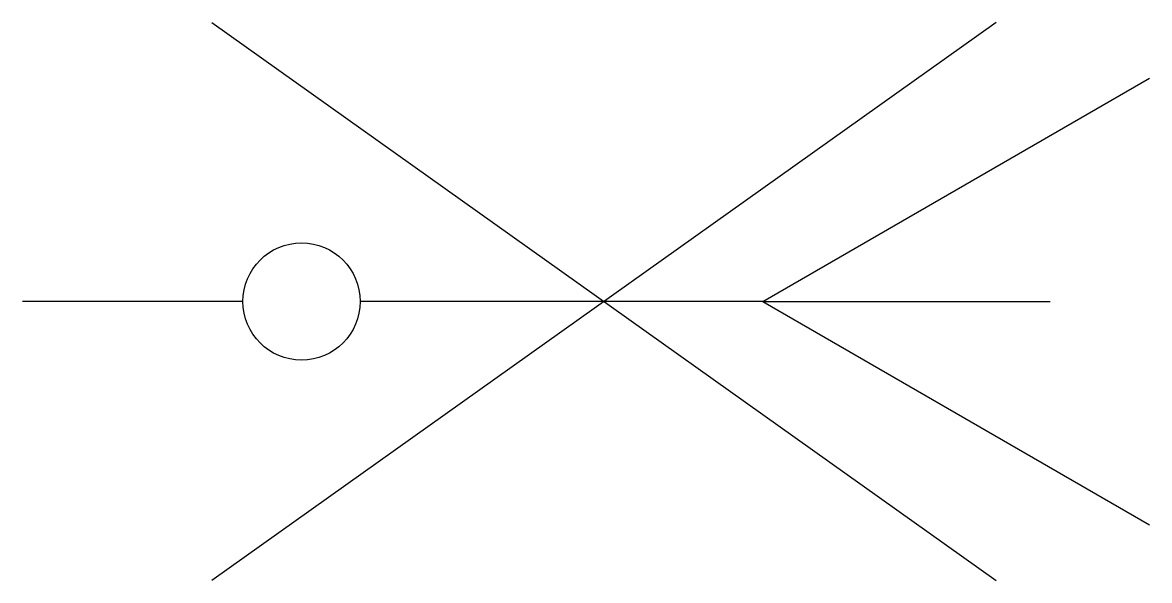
# Model space of a CAD drawing. Header units: metres. Extents: x 0 to 10.1, y -2.5 to 2.5.
import ezdxf

# ---------------------------------------------------------------- set-up
doc = ezdxf.new("R2010")
doc.units = ezdxf.units.M

msp = doc.modelspace()

# ---------------------------------------------------------------- linework, layer by layer
for p, q in [((8.724, 2.5), (1.697, -2.5)), ((1.697, 2.5), (8.724, -2.5)), ((6.633, 0), (10.097, 2)), ((1.975, 0), (0, 0)), ((6.633, 0), (3.025, 0)), ((6.633, 0), (10.097, -2)), ((6.633, 0), (9.206, 0))]:
    msp.add_line(p, q)
msp.add_circle((2.5, 0), 0.525)

doc.saveas('drawing.dxf')
